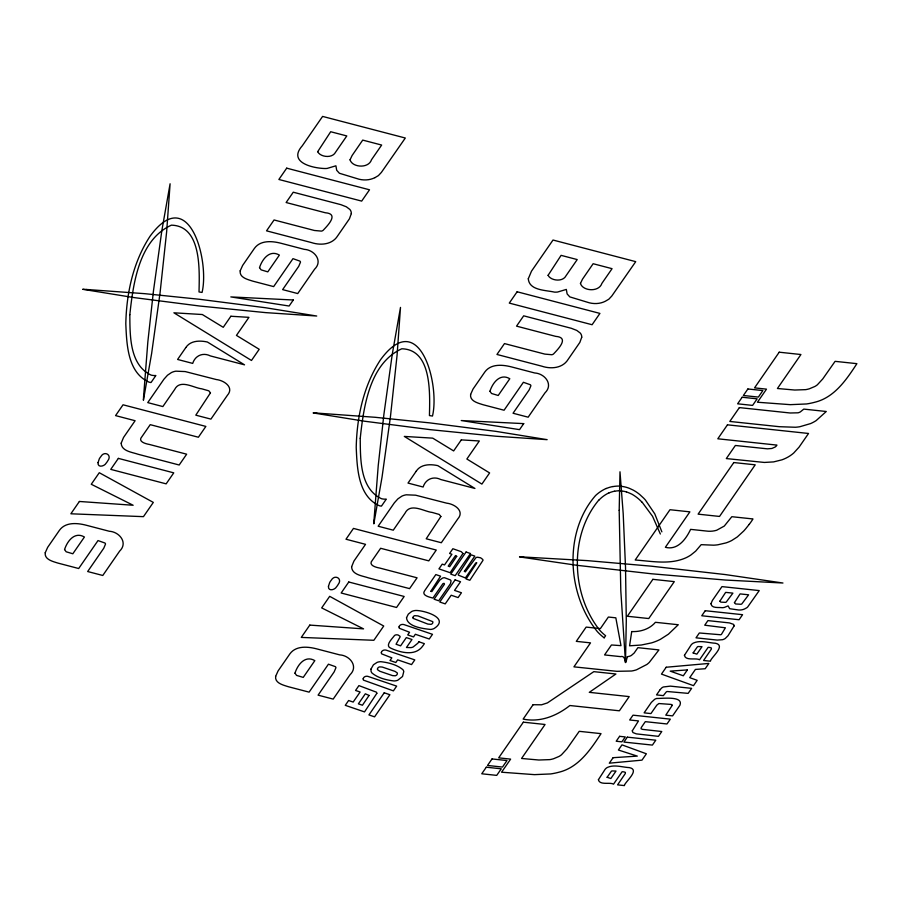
<?xml version="1.0" encoding="UTF-8"?>
<svg xmlns="http://www.w3.org/2000/svg" width="902" height="902" viewBox="0 0 902 902"><rect width="100%" height="100%" fill="white"/><g stroke="black" fill="none" stroke-linecap="round" stroke-linejoin="round"><path stroke-width="1.35" d="M418.821 641.762L418.302 642.574A19.867 16.608 23.7 0 1 417.795 643.273L413.105 647.005A9.945 8.321 23.7 0 1 410.951 647.613L406.452 647.501L411.977 639.507L406.328 637.579L400.601 645.855L396.057 644.231L400.138 636.835A1.68 1.398 23.7 0 0 399.902 636.214L398.244 635.076A4.217 3.529 23.7 0 0 395.989 634.873A3.54 2.965 23.7 0 0 394.411 635.606C392.765 638.154 384.252 645.855 390.927 648.234C400.691 652.687 415.416 656.521 422.812 645.922A39.113 32.686 23.7 0 0 423.421 645.088L424.368 643.667L418.821 641.75M604.171 637.804L605.614 635.73A42.191 35.268 23.7 0 1 599.683 630.182C571.259 594.339 568.925 535.743 598.77 500.114M749.224 524.355L745.672 528.786A117.767 98.431 23.7 0 1 743.71 531.019L737.284 536.949L731.86 540.433A42.913 35.866 23.7 0 1 725.941 542.925L717.879 544.785A42.732 35.719 23.7 0 1 713.583 545.18L701.181 544.673L695.656 551.156L690.932 554.967A43.555 36.407 23.7 0 1 685.644 557.921C669.701 564.923 651.875 561.191 635.2 560.007L669.972 509.72L689.883 511.851L665.372 547.288C677.605 550.603 686.084 539.035 690.605 529.361L705.962 530.996A23.384 19.551 23.7 0 0 716.684 530.241L724.283 526.069L731.826 516.699L752.967 518.954A29.394 24.568 23.7 0 1 752.685 519.439L751.659 520.995A134.635 112.524 23.7 0 1 749.224 524.355M374.905 177.683L378.423 175.586L381.377 172.417L405.314 138.017L322.6 116.414L302.283 145.797C287.941 161.92 311.258 167.919 324.089 168.494A18.581 15.526 23.7 0 0 327.178 168.415L335.905 165.81L336.705 170.298L339.4 173.263L359.086 179.239A22.471 18.784 23.7 0 0 374.882 177.649M431.1 591.34L431.832 591.599L439.849 580.054L442.476 578.114A6.134 5.13 23.7 0 1 444.562 577.731L450.493 579.975A2.774 2.311 23.7 0 1 451.045 581.035L450.47 583.684L438.688 600.777L434.099 599.21L444.46 584.237L444.269 583.481A4.375 3.653 23.7 0 0 443.885 583.346L442.893 583.695L432.949 598.06C430.378 597.327 420.828 595.591 424.718 590.652L435.835 574.574L440.582 576.198L430.829 591.227M642.19 502.279L652.563 516.327L660.354 534.018M661.865 531.842L654.807 513.914L645.437 500.058A54.706 45.72 23.7 0 0 643.656 498.141L639.721 494.51A34.49 28.83 23.7 0 0 634.467 490.835A17.984 15.03 23.7 0 0 632.832 489.933L629.619 488.444A17.713 14.804 23.7 0 0 627.623 487.7A26.801 22.392 23.7 0 0 620.226 486.234M642.123 502.324A37.253 31.13 23.7 0 0 632.234 494.364A13.958 11.67 23.7 0 0 630.791 493.698L629.382 493.022A22.336 18.671 23.7 0 1 628.829 492.819L628.108 492.526A13.643 11.41 23.7 0 0 626.462 491.951M620.497 490.913A21.727 18.164 23.7 0 1 626.473 491.928M614.645 491.252A26.248 21.941 23.7 0 1 620.486 490.767M609.132 492.887A29.642 24.771 23.7 0 1 614.612 491.173M598.86 500.182A43.521 36.373 23.7 0 1 609.053 492.785M604.16 637.827A45.044 37.647 23.7 0 1 597.428 631.727C567.211 594.689 563.322 532.405 595.568 495.536A48.482 40.522 23.7 0 1 606.223 488.422M606.291 488.523A35.11 29.338 23.7 0 1 612.909 486.516M612.943 486.595A30.792 25.73 23.7 0 1 620.215 486.099M619.189 510.34L620.802 590.72L625.492 662.474L626.292 620.959L625.526 567.403L623.203 513.7L619.99 471.791L619.189 510.34M412.936 617.566L412.936 617.769A1.601 1.342 23.7 0 0 413.139 618.389L427.852 624.083L431.043 624.331A3.337 2.796 23.7 0 0 432.216 623.677A3.54 2.965 23.7 0 0 432.678 623.079L432.892 622.222A1.59 1.319 23.7 0 0 432.689 621.613L417.953 615.908L414.785 615.671A3.371 2.819 23.7 0 0 413.139 616.923L412.936 617.566M632.291 730.846L632.922 732.548L636.316 733.867L658.437 736.348L661.775 731.522L642.461 729.368L641.074 728.748L641.221 727.621L645.302 721.656L666.995 723.968L670.333 719.142L633.012 715.173L629.675 719.988L638.492 720.923L632.291 730.846M719.852 601.217L720.833 602.141L725.456 602.356A3.529 2.943 23.7 0 0 726.257 602.04L732.909 593.133L725.648 592.366L719.852 601.217M121.184 443.175C121.443 451.237 132.109 452.161 137.972 454.236L179.182 465.004L186.658 454.191L149.292 444.427C145.56 443.784 137.273 441.574 142.009 436.545L150.217 424.662L198.384 437.233L205.859 426.42L123.044 404.795L115.569 415.608L135.108 420.715L123.529 437.47L121.184 443.175M351.6 566.794C351.848 574.856 362.514 575.792 368.388 577.855L409.587 588.623L417.074 577.81L379.697 568.046C375.965 567.403 367.678 565.204 372.425 560.165L380.633 548.281L428.788 560.864L436.275 550.051L353.46 528.414L345.985 539.227L365.524 544.334L353.934 561.089L351.6 566.794M377.464 668.912L377.453 669.137A1.759 1.466 23.7 0 0 377.656 669.791L379.81 671.257L392.607 675.621L395.155 675.767A3.631 3.033 23.7 0 0 397.162 674.38L397.376 673.49A1.725 1.443 23.7 0 0 397.173 672.847L395.02 671.392L382.222 667.04L379.708 666.894A3.709 3.101 23.7 0 0 377.814 668.032L377.464 668.912M317.673 151.694C320.402 157.207 332.387 158.651 335.6 152.145L346.796 135.943L330.684 131.737L317.673 151.694M548.089 275.313C550.818 280.826 562.803 282.27 566.016 275.764L577.212 259.573L561.1 255.356L548.089 275.313M129.82 314.685C130.012 335.273 129.381 364.915 151.119 375.108A13.293 11.106 23.7 0 0 155.888 375.503L151.029 382.527A14.06 11.749 23.7 0 1 149.078 382.155C127.52 372.706 126.708 344.113 125.806 323.841C126.438 293.33 133.158 261.952 150.104 236.166C189.319 182.632 209.647 261.152 202.059 292.428L199.026 291.955C199.432 270.623 201.845 225.85 171.369 225.162C139.133 239.797 133.18 283.341 129.82 314.685M360.236 438.304C360.417 458.892 359.797 488.534 381.535 498.727A13.293 11.106 23.7 0 0 386.293 499.122L381.445 506.146A14.06 11.749 23.7 0 1 379.483 505.774C357.936 496.337 357.124 467.732 356.222 447.46C356.854 416.95 363.574 385.571 380.509 359.785C419.734 306.252 440.063 384.771 432.475 416.047L429.442 415.574C429.848 394.253 432.25 349.48 401.785 348.781C369.549 363.416 363.596 406.96 360.236 438.304M607.114 777.287L610.846 778.516L616.01 771.052L612.063 770.928A2.672 2.232 23.7 0 0 611.376 771.233L607.114 777.287M693.131 652.913L696.863 654.142L702.027 646.666L698.08 646.542A2.672 2.232 23.7 0 0 697.393 646.858L693.131 652.913M64.561 549.555L66.162 551.776L72.825 553.772L84.416 537.017C74.765 531.278 67.3 540.975 64.561 549.555M259.517 267.646L261.129 269.867L267.793 271.863L279.383 255.097C269.721 249.369 262.256 259.066 259.517 267.646M294.965 673.174L296.578 675.395L303.241 677.391L314.832 660.636C305.169 654.908 297.705 664.594 294.965 673.174M489.933 391.265L491.545 393.486L498.208 395.482L509.799 378.727C500.136 372.988 492.672 382.685 489.933 391.265M464.395 571.304L465.319 571.891L475.985 557.616A4.803 4.014 23.7 0 1 477.541 557.244L480.631 557.808L482.705 559.409A2.458 2.063 23.7 0 1 482.998 560.322L469.852 580.279L466.108 579.005L476.808 562.792L475.794 562.904L465.398 577.945L458.543 575.228A1.477 1.24 23.7 0 1 458.216 574.585L471.115 554.843L474.824 556.106L464.395 571.304M98.047 462.647C97.427 468.093 104.508 466.39 106.188 463.087A18.525 15.481 23.7 0 0 107.721 460.877C112.502 454.924 104.26 450.312 100.81 456.66A18.525 15.481 23.7 0 0 99.288 458.87L98.047 462.647M328.463 586.277C327.843 591.712 334.924 590.009 336.604 586.706A18.525 15.481 23.7 0 0 338.137 584.496C342.918 578.543 334.676 573.931 331.226 580.279A18.525 15.481 23.7 0 0 329.704 582.489L328.463 586.277M710.956 603.754C711.554 608.67 718.702 607.136 722.31 607.689A10.328 8.637 23.7 0 0 724.633 607.328L728.094 605.885L729.684 608.703L738.558 609.989A12.335 10.305 23.7 0 0 745.638 608.399L746.8 607.734A8.377 7.002 23.7 0 0 747.668 606.99L759.236 590.584L721.961 586.616L712.366 600.495L710.956 603.754M528.301 278.763C529.192 290.557 545.462 290.061 554.505 292.124A18.581 15.526 23.7 0 0 557.594 292.034L566.321 289.429L567.121 293.917L569.816 296.893L589.491 302.858A22.471 18.784 23.7 0 0 605.287 301.268L608.827 299.205L611.793 296.036L635.718 261.648L553.016 240.033L531.481 271.186L528.301 278.763M143.576 396.767L143.407 400.217L151.626 353.516L160.06 292.891L166.644 231.769L170.095 183.782L161.864 230.484L153.441 291.109L147.827 342.005L143.576 396.767M373.992 520.386L373.823 523.837L382.042 477.135L390.465 416.51L397.06 355.399L400.499 307.402L392.28 354.114L383.857 414.728L378.231 465.624L373.992 520.386M210.459 392.855L195.802 415.168L210.921 419.114L227.304 395.414C234.61 387.274 223.865 380.317 216.277 379.539L185.203 371.568L175.901 371.173A17.014 14.218 23.7 0 0 171.436 372.56L167.513 375.221L163.927 379.223L147.748 402.608L162.856 406.565L174.627 389.551C179.96 378.705 193.986 388.052 201.676 388.796L208.813 390.825L210.459 392.855M440.875 516.485L426.218 538.787L441.326 542.733L457.72 519.033C465.026 510.893 454.281 503.936 446.693 503.169L415.619 495.187L406.317 494.803A17.014 14.218 23.7 0 0 401.841 496.179L397.929 498.84L394.332 502.854L378.163 526.227L393.272 530.184L405.043 513.17C410.365 502.324 424.402 511.682 432.092 512.415L439.218 514.444L440.875 516.485M672.306 705.263L665.777 715.162L672.588 715.884L679.894 705.319C683.851 695.701 662.79 698.588 656.69 698.464A9.696 8.107 23.7 0 0 654.683 699.287L651.334 702.433L644.118 712.851L650.928 713.583L656.803 705.15L658.877 703.537L670.614 704.383A15.909 13.293 23.7 0 1 671.291 704.473L672.306 705.263M381.354 652.462L381.388 653.195A2.052 1.714 23.7 0 0 381.715 653.882L391.84 657.862L390.014 660.512L395.831 662.496L397.669 659.847L411.549 664.582L414.796 659.903L386.214 650.162A4.42 3.698 23.7 0 0 381.749 651.515L381.354 652.462M399.056 626.879L399.079 627.6A2.052 1.714 23.7 0 0 399.406 628.299L409.542 632.268L407.704 634.918L413.533 636.913L415.36 634.264L429.251 638.999L432.486 634.32L403.916 624.579A4.42 3.698 23.7 0 0 399.439 625.932L399.056 626.879M363.19 678.744L363.213 679.477A2.03 1.691 23.7 0 0 363.562 680.164L393.385 690.864L396.654 686.129L367.745 676.32A4.465 3.732 23.7 0 0 363.596 677.763L363.19 678.744M45.224 552.757C44.277 559.578 52.936 561.472 57.829 563.062L78.688 568.519L98.014 540.569L104.948 543.027A1.86 1.545 23.7 0 1 105.511 544.086L103.775 548.213L87.663 571.53L102.783 575.476L119.605 551.156C128.366 542.756 119.335 531.774 109.322 531.267L86.457 525.291C77.561 522.946 65.553 521.773 59.464 530.275L47.659 547.345L45.224 552.757M240.191 270.848C239.233 277.669 247.903 279.552 252.797 281.153L273.656 286.599L292.981 258.66L299.915 261.118A1.849 1.545 23.7 0 1 300.479 262.178L298.742 266.304L282.63 289.621L297.739 293.567L314.561 269.236C323.333 260.847 314.302 249.865 304.29 249.358L281.424 243.382C272.528 241.026 260.52 239.853 254.432 248.366L242.627 265.436L240.191 270.848M275.64 676.376C274.682 683.197 283.352 685.092 288.245 686.693L309.104 692.138L328.429 664.188L335.364 666.646A1.86 1.545 23.7 0 1 335.927 667.706L334.191 671.843L318.079 695.149L333.188 699.095L350.01 674.775C358.782 666.375 349.739 655.404 339.738 654.886L316.861 648.921C307.965 646.565 295.969 645.392 289.869 653.894L278.064 670.964L275.64 676.376M470.607 394.467C469.649 401.289 478.319 403.171 483.213 404.772L504.071 410.23L523.397 382.279L530.32 384.737A1.849 1.545 23.7 0 1 530.895 385.797L529.158 389.923L513.046 413.24L528.155 417.186L544.977 392.866C553.749 384.466 544.707 373.484 534.706 372.977L511.829 367.001C502.933 364.656 490.936 363.483 484.836 371.985L473.031 389.055L470.607 394.467M456.716 556.331L449.703 566.659L448.204 566.14L455.533 555.542L456.716 556.331M406.52 617.69C407.106 626.8 423.331 628.683 430.682 629.449A11.185 9.347 23.7 0 0 434.133 628.502C450.132 618.107 424.763 610.53 416.104 610.474A11.264 9.415 23.7 0 0 411.684 611.488L408.313 614.138L406.52 617.69M598.421 779.7C599.503 785.619 610.237 781.91 613.529 784.165L622.143 771.706L624.004 771.898L625.39 772.416L625.312 773.533L617.577 784.864L624.387 785.586C624.579 782.192 640.679 769.812 629.359 767.613C622.222 767.252 614.228 764.242 607.317 767.478A10.125 8.468 23.7 0 0 605.186 769.214L598.421 779.7M684.438 655.326C685.52 661.234 696.254 657.524 699.546 659.779L708.16 647.32L710.021 647.523L711.407 648.031L711.328 649.158L703.594 660.489L710.404 661.211C710.584 657.817 726.696 645.426 715.376 643.239C708.239 642.878 700.245 639.856 693.334 643.092A10.125 8.468 23.7 0 0 691.203 644.84L684.438 655.326M370.993 669.07L371.038 671.144A5.254 4.397 23.7 0 0 371.985 673.027C377.983 678 386.394 680.108 394.073 680.965A11.534 9.64 23.7 0 0 397.737 680.255L402.529 676.5L403.78 671.516A5.254 4.397 23.7 0 0 402.844 669.622C396.846 664.65 388.435 662.553 380.768 661.685A11.546 9.651 23.7 0 0 377.104 662.384L373.428 664.785L370.993 669.07M631.716 631.558L629.573 645.809L641.322 645.02L651.492 642.9A58.078 48.539 23.7 0 0 660.411 639.315L668.416 634.185L678.281 624.736L655.438 622.301C649.598 629.1 640.488 631.986 631.716 631.558M350.044 159.812C352.276 167.58 368.602 168.798 371.5 159.744L381.659 145.053L362.717 140.103L352.084 155.539L350.044 159.812M580.46 283.431C582.692 291.199 599.018 292.417 601.905 283.363L612.063 268.672L593.133 263.722L582.5 279.169L580.46 283.431M351.318 213.605L349.435 218.803L337.664 235.839C332.218 244.701 320.503 245.615 311.472 242.582L266.541 230.844L274.061 219.964L314.426 230.484L321.428 231.115A5.525 4.623 23.7 0 0 323.029 230.438C328.283 224.948 339.028 213.774 325.318 212.759L286.126 202.522L293.263 192.205L340.945 204.686L346.357 206.806L349.784 209.388A6.494 5.423 23.7 0 1 351.25 212.466L351.318 213.605M581.734 337.224L579.839 342.433L568.08 359.458C562.634 368.32 550.908 369.245 541.888 366.201L496.957 354.463L504.477 343.583L544.842 354.103L551.844 354.734A5.525 4.623 23.7 0 0 553.433 354.058C558.699 348.567 569.444 337.393 555.733 336.378L516.542 326.141L523.679 315.824L571.361 328.305L576.773 330.425L580.2 333.007A6.494 5.423 23.7 0 1 581.666 336.085L581.734 337.224M734.442 602.626L735.592 603.968L740.925 604.272A3.281 2.74 23.7 0 0 741.794 603.945L748.615 594.813L740.08 593.899L734.442 602.626M734.093 625.932L728.015 635.741L725.287 638.458A10.948 9.155 23.7 0 1 722.536 639.698L717.282 640.093L696.006 637.827L699.354 632.978L720.698 634.76A3.134 2.616 23.7 0 0 721.42 634.399L725.4 627.803L704.733 625.199L707.923 620.61L729.402 622.91L733.394 624.297A2.097 1.759 23.7 0 1 734.07 625.469L734.093 625.932M369.076 695.453L362.435 705.229L358.387 703.842L365.333 693.796L369.076 695.453M462.952 553.478L450.154 572.714L438.936 568.88L442.228 564.133L444.539 564.923L451.913 554.256L449.602 553.467L452.872 548.732L461.283 551.686L462.952 553.478M376.799 693.401L364.521 711.903L345.274 705.33L348.612 700.516L353.167 702.06L360.112 692.014L355.568 690.458L358.917 685.61L376.393 692.161A1.736 1.454 23.7 0 1 376.799 693.063L376.799 693.401M627.33 656.735C623.823 670.806 627.364 654.581 620.599 656.633L604.566 654.931L611.455 644.975L620.982 645.64L615.829 617.825L608.376 617.036L600.371 628.615L586.153 627.093L576.288 641.356L590.517 642.867L573.931 666.849L616.788 671.313L631.547 671.02A34.626 28.932 23.7 0 0 636.496 669.814L646.824 664.492A30.442 25.448 23.7 0 0 649.305 662.384L658.934 649.914L637.883 647.67L634.14 653.059L631.389 655.416A10.948 9.155 23.7 0 1 629.213 656.34L627.33 656.735M286.701 168.155L278.876 179.475L361.679 201.101L369.516 189.792L286.701 168.155M79.387 501.467L70.863 513.79L143.452 516.654L153.317 502.403L99.276 472.716L91.271 484.273L133.146 505.255L79.387 501.467M185.857 347.518L177.593 359.458L192.701 363.405C195.204 355.388 203.175 352.242 210.369 355.918L244.532 364.836L207.392 342.016C199.996 340.381 190.457 340.404 185.857 347.518M118.365 458.374L110.754 469.378L166.148 483.855L173.759 472.851L118.365 458.374M230.889 316.252L223.245 327.313L202.319 314.527L173.894 312.802L251.478 360.473L259.201 349.3L236.448 335.397L248.929 317.346L230.889 316.252M293.297 299.994L289.125 306.026L230.822 296.916L293.297 299.994M517.117 291.774L509.28 303.095L592.095 324.731L599.92 313.411L517.117 291.774M309.792 625.097L301.279 637.41L373.868 640.285L383.722 626.022L329.681 596.335L321.687 607.903L363.562 628.874L309.792 625.097M416.262 471.137L408.008 483.077L423.117 487.024C425.62 479.007 433.591 475.861 440.785 479.537L474.937 488.456L437.797 465.635C430.412 464 420.873 464.023 416.262 471.137M348.77 582.004L341.159 593.009L396.553 607.474L404.164 596.47L348.77 582.004M461.305 439.883L453.65 450.932L432.734 438.147L404.31 436.421L481.893 484.092L489.606 472.93L466.864 459.017L479.334 440.977L461.305 439.883M523.712 423.624L519.541 429.645L461.238 420.546L523.712 423.624M466.075 552.013L450.774 574.146L455.183 575.656L470.494 553.524L466.075 552.013M455.082 579.885L439.77 602.017L445.227 603.878L451.203 595.23L458.103 597.575L461.441 592.761L454.54 590.404L460.527 581.745L455.082 579.885M384.229 692.792L368.918 714.925L374.578 716.853L389.889 694.72L384.229 692.792M486.302 767.207L481.747 773.781L496.731 775.382L501.275 768.808L486.302 767.207M492.018 758.943L487.508 765.46L502.482 767.061L506.992 760.544L492.018 758.943M742.166 397.241L737.622 403.814L752.595 405.404L757.15 398.831L742.166 397.241M747.882 388.976L743.372 395.493L758.356 397.083L762.866 390.566L747.882 388.976M533.082 704.721L523.137 719.097C540.174 722.603 556.635 715.951 569.884 705.522L619.381 710.799L629.201 696.603L589.288 692.341L615.908 674.008L593.82 671.652L547.435 702.895L541.561 704.8L533.082 704.721M727.463 424.831L717.8 438.789L776.96 445.103L776.588 445.644A9.155 7.656 23.7 0 1 775.168 447.02L771.853 448.463L767.41 448.835L735.378 445.475L726.313 458.577L764.366 462.444L773.612 461.903L782 459.817A44.322 37.05 23.7 0 0 793.67 453.063L799.071 447.144L808.53 433.467L727.463 424.831M739.369 407.603L729.797 421.448L779.373 426.702L795.395 427.255A44.457 37.162 23.7 0 0 799.848 426.725L810.56 423.59A45.979 38.425 23.7 0 0 816.175 420.58L826.266 411.492L803.795 409.102L800.311 411.921A10.474 8.749 23.7 0 1 798.011 412.812L790.152 412.992L739.369 407.603M523.352 722.175L498.682 757.849L510.622 759.123L501.568 772.213L534.446 774.638L550.648 773.939A71.901 60.096 23.7 0 0 558.699 772.281C578.509 767.625 590.618 749.585 601.036 733.642L579.231 731.319L566.873 748.931L561.506 754.76A21.682 18.13 23.7 0 1 558.947 756.474L553.749 758.672A27.466 22.956 23.7 0 1 549.837 759.619L538.889 760.014L521.559 758.469L545.056 724.486L523.352 722.175M779.215 352.197L754.546 387.871L766.497 389.145L757.443 402.236L790.31 404.66L806.512 403.961A72.013 60.186 23.7 0 0 814.562 402.303C834.384 397.647 846.482 379.607 856.9 363.664L835.094 361.341L822.737 378.953L817.37 384.793A21.682 18.119 23.7 0 1 814.81 386.496L809.613 388.694A27.455 22.945 23.7 0 1 805.7 389.641L794.752 390.036L777.423 388.503L800.931 354.52L779.215 352.197M652.879 579.332L627.341 616.258L648.763 618.547L674.301 581.621L652.879 579.332M733.8 462.546L698.103 514.151L719.525 516.44L755.222 464.823L733.8 462.546M705.251 610.71L701.756 615.762L739.076 619.742L742.572 614.69L705.251 610.71M666.206 667.243L661.47 674.098L693.503 685.655L697.178 680.333L689.726 677.65L695.408 669.431L705.195 668.732L708.859 663.432L666.206 667.243M619.595 736.325L616.201 741.23L621.884 741.839L625.278 736.934L619.595 736.325M613.112 757.691L609.312 763.182L641.987 760.138L646.373 753.79L621.974 744.872L618.411 750.024L637.308 756.113L613.112 757.691M627.318 737.148L623.925 742.064L652.394 745.097L655.788 740.192L627.318 737.148M660.219 689.579L656.532 694.901L663.342 695.634L666.307 691.902A3.304 2.762 23.7 0 1 667.187 691.507L688.158 693.367L691.631 688.35L670.378 686.129L663.365 686.974A9.02 7.543 23.7 0 0 661.606 688.057L660.219 689.579M687.369 669.915L683.299 675.79L670.197 671.133L687.369 669.915M523.634 557.03L519.518 556.906L577.212 565.34L651.323 573.751L725.4 580.042L782.959 583.019L725.276 574.563L651.154 566.163L587.371 560.627L523.634 557.03M86.344 289.463L82.691 289.294L133.891 297.57L199.714 306.026L265.538 312.611L316.726 316.027L265.526 307.751L199.703 299.306L144.85 293.68L86.344 289.463M316.76 413.082L313.107 412.924L364.307 421.189L430.13 429.645L495.953 436.23L547.142 439.657L495.942 431.37L430.119 422.925L375.266 417.299L316.76 413.082"/></g></svg>
